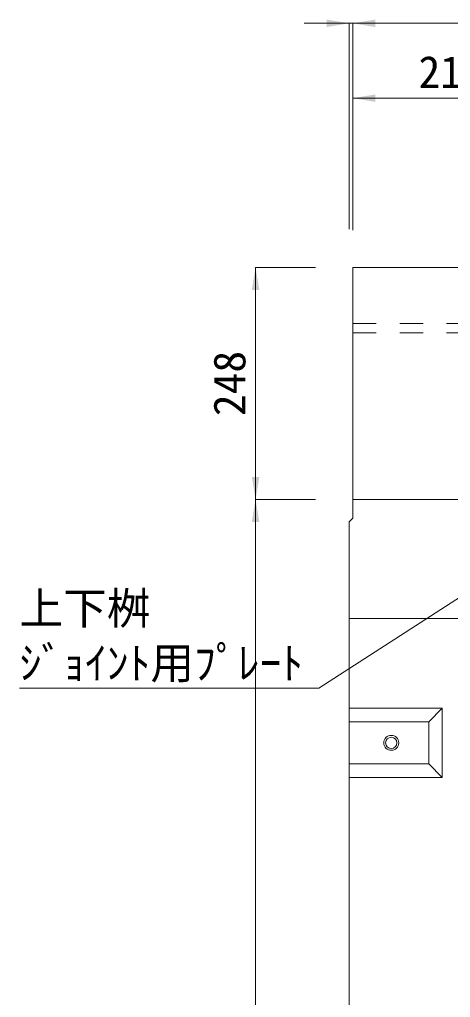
# Model space of a CAD drawing. Units: millimetres at full size. Extents: x 50430 to 101606, y 69050 to 91573.
# Drawn here: x 81111 to 81571, y 79748 to 80793 of the extents above; entities that cross this region are included whole.
import ezdxf
from ezdxf.enums import TextEntityAlignment as Align

# ---------------------------------------------------------------- set-up
doc = ezdxf.new("R2010")
doc.units = ezdxf.units.MM
doc.header["$LTSCALE"] = 50
doc.linetypes.add('USER1', pattern=[0.675, 0.375, -0.3])
doc.linetypes.add('USER5', pattern=[1, 0.5, -0.5])
for name, color, linetype, lineweight in [('インサート', 3, 'USER1', 9), ('寸法線', 7, 'Continuous', 13), ('引出線', 4, 'Continuous', 13), ('本体', 2, 'Continuous', 9)]:
    doc.layers.add(name, color=color, linetype=linetype, lineweight=lineweight)
doc.styles.add('ＭＳ ゴシック', font='')
doc.styles.get('ＭＳ ゴシック').set_extended_font_data('MS Gothic')

# ---------------------------------------------------------------- blocks, each defined once
blk = doc.blocks.new('filled_arrow')
at = {"color": 0, "linetype": 'Continuous', "lineweight": -2}
blk.add_solid([(7.5, 1.25), (0, 0), (7.5, -1.25)], dxfattribs=at)

msp = doc.modelspace()

# ---------------------------------------------------------------- linework, layer by layer
at = {"layer": 'インサート', "linetype": 'Continuous'}
for radius in [8, 6]:
    msp.add_circle((81508.09, 80020.4), radius, dxfattribs=at)
at = {"layer": '寸法線'}
for p, q in [((81415.09, 80789.28), (81515.09, 80789.28)), ((81463.09, 80569.31), (81463.09, 80789.28)), ((81467.09, 80789.28), (82457.09, 80789.28)), ((81467.09, 80568.4), (81467.09, 80789.28)), ((81467.09, 80568.4), (81467.09, 80789.28)), ((81677.09, 80709.27), (81467.09, 80709.27)), ((81467.09, 80568.4), (81467.09, 80709.27)), ((81363.09, 80528.4), (81363.09, 80280.38)), ((81427.09, 80528.4), (81363.09, 80528.4)), ((81427.09, 80280.38), (81363.09, 80280.38)), ((81363.09, 80280.38), (81363.09, 78703.4)), ((81427.09, 80280.38), (81363.09, 80280.38))]:
    msp.add_line(p, q, dxfattribs=at)
at = {"layer": '引出線'}
msp.add_lwpolyline([(81599.09, 80187.44), (81430.72, 80078.68), (81110.84, 80078.68)], dxfattribs=at)
at = {"layer": '本体', "lineweight": 20}
for p, q in [((81467.09, 80528.4), (82457.09, 80528.4)), ((81467.09, 80260.39), (81467.09, 80528.4)), ((81463.09, 80256.4), (81467.09, 80260.39)), ((81463.09, 78703.4), (81463.09, 80256.4)), ((81463.09, 80153.4), (82461.09, 80153.4))]:
    msp.add_line(p, q, dxfattribs=at)
at = {"layer": '本体', "linetype": 'USER5'}
for p, q in [((81467.09, 80468.4), (82457.09, 80468.4)), ((81467.09, 80458.4), (82457.09, 80458.4))]:
    msp.add_line(p, q, dxfattribs=at)
at = {"layer": '本体'}
for p, q in [((81467.09, 80280.38), (82457.09, 80280.38)), ((81463.09, 80057.4), (81562.59, 80057.4)), ((81548.09, 80042.9), (81562.59, 80057.4)), ((81562.59, 80057.4), (81562.59, 79983.4)), ((81463.09, 80042.9), (81548.09, 80042.9)), ((81548.09, 80042.9), (81548.09, 79997.9)), ((81548.09, 79997.9), (81463.09, 79997.9)), ((81548.09, 79997.9), (81562.59, 79983.4)), ((81562.59, 79983.4), (81463.09, 79983.4))]:
    msp.add_line(p, q, dxfattribs=at)

# ---------------------------------------------------------------- block references
at = {"layer": '寸法線', "xscale": 3.2, "yscale": 3.2}
for p, rotation in [((81463.09, 80789.28), 180), ((81363.09, 80528.4), 270), ((81363.09, 80280.38), 90), ((81363.09, 80280.38), 270)]:
    msp.add_blockref('filled_arrow', p, dxfattribs=dict(at, rotation=rotation))
for p in [(81467.09, 80789.28), (81467.09, 80789.28), (81467.09, 80709.27)]:
    msp.add_blockref('filled_arrow', p, dxfattribs=at)

# ---------------------------------------------------------------- texts
at = {"layer": '寸法線', "style": 'ＭＳ ゴシック'}
msp.add_text('210', height=34.18, dxfattribs=at).set_placement((81572.09, 80737.27), align=Align.MIDDLE_CENTER)
msp.add_text('248', height=34.18, rotation=90, dxfattribs=at).set_placement((81335.09, 80404.39), align=Align.MIDDLE_CENTER)
at = {"layer": '引出線', "style": 'ＭＳ ゴシック'}
for s, p in [('上下桝', (81110.84, 80136.9)), ('ｼﾞｮｲﾝﾄ用ﾌﾟﾚｰﾄ', (81110.84, 80078.4))]:
    msp.add_text(s, height=34.18, dxfattribs=at).set_placement(p, align=Align.BOTTOM_LEFT)

doc.saveas('drawing.dxf')
